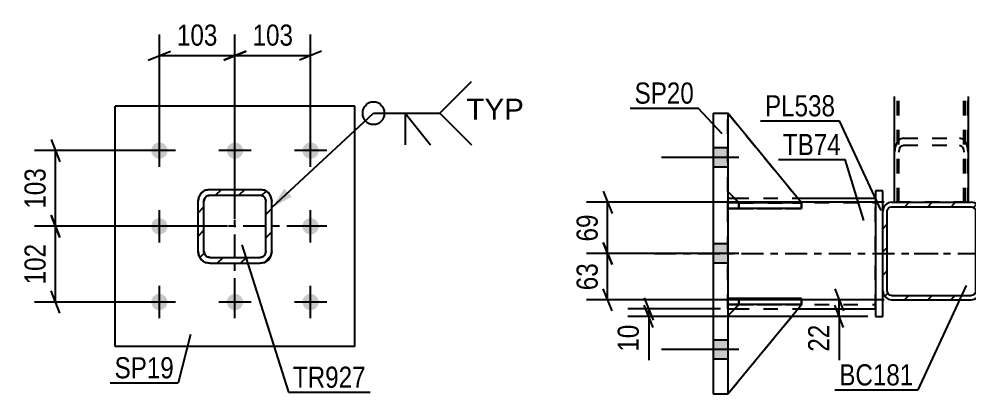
# Model space of a CAD drawing. Header units: millimetres. Extents: x 0 to 841, y 0 to 594.
# Drawn here: x 93.8 to 222.7, y 150 to 200.7 of the extents above; entities that cross this region are included whole.
import ezdxf

# ---------------------------------------------------------------- set-up
doc = ezdxf.new("R2010")
doc.units = ezdxf.units.MM
doc.linetypes.add('DXK_LINE_DOT2', pattern=[3.9198, 1.9599, -1.9599])
doc.linetypes.add('DXK_LINE_DOT3', pattern=[5.9187, 2.979, -0.9799, 0.9799, -0.9799])
doc.styles.add('Arial', font='ARIAL.TTF', dxfattribs={"height": 0.2})
doc.styles.add('Arial Narrow', font='ARIALN.TTF', dxfattribs={"height": 0.2})

# ---------------------------------------------------------------- blocks, each defined once
blk = doc.blocks.new('Part-814553173-1646 - 1580')
at = {"linetype": 'Continuous'}
h = blk.add_hatch(dxfattribs=at)
h.set_pattern_fill('', scale=0.7, style=0, pattern_type=0)
h.set_pattern_definition([(45, (127.0849, 167.7943), (-1.57154, 1.57154), [])])
h.paths.add_polyline_path([(126.47, 167.67), (127.08, 167.79), (127.6, 168.14), (127.95, 168.66), (128.07, 169.27), (128.07, 176.07), (127.95, 176.68), (127.6, 177.2), (127.08, 177.55), (126.47, 177.67), (119.67, 177.67), (119.06, 177.55), (118.54, 177.2), (118.19, 176.68), (118.07, 176.07), (118.07, 169.27), (118.19, 168.66), (118.54, 168.14), (119.06, 167.79), (119.67, 167.67)])
h.paths.add_polyline_path([(119.67, 168.47), (119.37, 168.53), (119.11, 168.71), (118.93, 168.97), (118.87, 169.27), (118.87, 176.07), (118.93, 176.38), (119.11, 176.64), (119.37, 176.81), (119.67, 176.87), (126.47, 176.87), (126.78, 176.81), (127.04, 176.64), (127.21, 176.38), (127.27, 176.07), (127.27, 169.27), (127.21, 168.97), (127.04, 168.71), (126.78, 168.53), (126.47, 168.47)])
at = {"color": 7, "linetype": 'DXK_LINE_DOT3'}
for p, q in [((123.07, 162.67), (123.07, 182.67)), ((133.07, 172.67), (113.07, 172.67))]:
    blk.add_line(p, q, dxfattribs=at)
at = {"color": 7, "linetype": 'DXK_LINE_DOT2'}
for p, q in [((118.07, 176.07), (118.19, 176.68)), ((119.06, 177.55), (119.67, 177.67)), ((119.67, 176.87), (119.37, 176.81)), ((119.67, 177.67), (126.47, 177.67)), ((119.67, 176.87), (126.47, 176.87)), ((126.47, 177.67), (127.08, 177.55)), ((126.78, 176.81), (126.47, 176.87)), ((127.95, 176.68), (128.07, 176.07)), ((118.07, 169.27), (118.07, 176.07)), ((118.93, 176.38), (118.87, 176.07)), ((118.87, 169.27), (118.87, 176.07)), ((127.27, 176.07), (127.21, 176.38)), ((127.27, 169.27), (127.27, 176.07)), ((128.07, 169.27), (128.07, 176.07)), ((118.19, 168.66), (118.07, 169.27)), ((118.87, 169.27), (118.93, 168.97)), ((127.21, 168.97), (127.27, 169.27)), ((128.07, 169.27), (127.95, 168.66)), ((119.67, 167.67), (119.06, 167.79)), ((119.37, 168.53), (119.67, 168.47)), ((119.67, 168.47), (126.47, 168.47)), ((119.67, 167.67), (126.47, 167.67)), ((126.47, 168.47), (126.78, 168.53)), ((127.08, 167.79), (126.47, 167.67))]:
    blk.add_line(p, q, dxfattribs=at)
at = {"color": 2, "linetype": 'Continuous'}
for p, q in [((118.19, 176.68), (118.07, 176.07)), ((119.67, 177.67), (119.06, 177.55)), ((119.37, 176.81), (119.67, 176.87)), ((119.67, 177.67), (126.47, 177.67)), ((119.67, 176.87), (126.47, 176.87)), ((127.08, 177.55), (126.47, 177.67)), ((126.47, 176.87), (126.78, 176.81)), ((128.07, 176.07), (127.95, 176.68)), ((118.07, 169.27), (118.07, 176.07)), ((118.87, 176.07), (118.93, 176.38)), ((118.87, 169.27), (118.87, 176.07)), ((127.21, 176.38), (127.27, 176.07)), ((127.27, 169.27), (127.27, 176.07)), ((128.07, 169.27), (128.07, 176.07)), ((118.07, 169.27), (118.19, 168.66)), ((118.93, 168.97), (118.87, 169.27)), ((127.27, 169.27), (127.21, 168.97)), ((127.95, 168.66), (128.07, 169.27)), ((119.06, 167.79), (119.67, 167.67)), ((119.67, 168.47), (119.37, 168.53)), ((119.67, 168.47), (126.47, 168.47)), ((119.67, 167.67), (126.47, 167.67)), ((126.78, 168.53), (126.47, 168.47)), ((126.47, 167.67), (127.08, 167.79))]:
    blk.add_line(p, q, dxfattribs=at)
at = {"color": 7, "linetype": 'DXK_LINE_DOT2'}
for centre, radius, start, end in [((119.67, 176.07), 1.6, 112.5, 157.5), ((119.67, 176.07), 0.8, 112.5, 157.5), ((126.47, 176.07), 0.8, 22.5, 67.5), ((126.47, 176.07), 1.6, 22.5, 67.5), ((119.67, 169.27), 0.8, 202.5, 247.5), ((126.47, 169.27), 0.8, 292.5, 337.5), ((119.67, 169.27), 1.6, 202.5, 247.5), ((126.47, 169.27), 1.6, 292.5, 337.5)]:
    blk.add_arc(centre, radius, start, end, dxfattribs=at)
at = {"color": 2, "linetype": 'Continuous'}
for centre, radius, start, end in [((119.67, 176.07), 1.6, 112.5, 157.5), ((119.67, 176.07), 0.8, 112.5, 157.5), ((126.47, 176.07), 0.8, 22.5, 67.5), ((126.47, 176.07), 1.6, 22.5, 67.5), ((119.67, 169.27), 0.8, 202.5, 247.5), ((126.47, 169.27), 0.8, 292.5, 337.5), ((119.67, 169.27), 1.6, 202.5, 247.5), ((126.47, 169.27), 1.6, 292.5, 337.5)]:
    blk.add_arc(centre, radius, start, end, dxfattribs=at)
blk = doc.blocks.new('Bolt-814553173-1649 - 1580')
at = {"linetype": 'Continuous'}
for points in [[(112.82, 181.82, -1), (112.82, 184.02, -1)], [(123.07, 181.82, -1), (123.07, 184.02, -1)], [(133.32, 181.82, -1), (133.32, 184.02, -1)], [(112.82, 171.57, -1), (112.82, 173.77, -1)], [(133.32, 171.57, -1), (133.32, 173.77, -1)], [(112.82, 161.32, -1), (112.82, 163.52, -1)], [(123.07, 161.32, -1), (123.07, 163.52, -1)], [(133.32, 161.32, -1), (133.32, 163.52, -1)]]:
    blk.add_hatch(color=1, dxfattribs=at).paths.add_polyline_path(points)
at = {"color": 1, "linetype": 'Continuous'}
for p, q in [((112.82, 180.72), (112.82, 185.12)), ((123.07, 180.72), (123.07, 185.12)), ((133.32, 180.72), (133.32, 185.12)), ((115.02, 182.92), (110.62, 182.92)), ((125.27, 182.92), (120.87, 182.92)), ((135.52, 182.92), (131.12, 182.92)), ((112.82, 170.47), (112.82, 174.87)), ((133.32, 170.47), (133.32, 174.87)), ((115.02, 172.67), (110.62, 172.67)), ((135.52, 172.67), (131.12, 172.67)), ((112.82, 160.22), (112.82, 164.62)), ((123.07, 160.22), (123.07, 164.62)), ((133.32, 160.22), (133.32, 164.62)), ((115.02, 162.42), (110.62, 162.42)), ((125.27, 162.42), (120.87, 162.42)), ((135.52, 162.42), (131.12, 162.42))]:
    blk.add_line(p, q, dxfattribs=at)
blk = doc.blocks.new('Part-814553173-1731 - 1580')
at = {"color": 2, "linetype": 'Continuous'}
for p, q in [((139.32, 188.92), (106.82, 188.92)), ((106.82, 156.42), (106.82, 188.92)), ((139.32, 156.42), (139.32, 188.92)), ((139.32, 156.42), (106.82, 156.42))]:
    blk.add_line(p, q, dxfattribs=at)
blk = doc.blocks.new('Part-814553173-1259 - 1250')
at = {"color": 7, "linetype": 'DXK_LINE_DOT2'}
for p, q in [((189.88, 175.88), (191.38, 175.88)), ((199.65, 175.88), (189.88, 175.88)), ((189.88, 175.88), (189.88, 175.88)), ((189.88, 175.88), (189.88, 175.08)), ((189.88, 175.88), (189.88, 175.08)), ((191.38, 175.88), (199.88, 175.88)), ((191.38, 175.88), (191.38, 175.08)), ((199.88, 175.88), (199.88, 175.08)), ((191.38, 175.08), (189.88, 175.08)), ((189.88, 175.08), (199.88, 175.08)), ((189.88, 175.08), (189.88, 175.08)), ((199.88, 175.08), (191.38, 175.08))]:
    blk.add_line(p, q, dxfattribs=at)
blk = doc.blocks.new('Part-814553173-1254 - 1250')
at = {"color": 7, "linetype": 'DXK_LINE_DOT2'}
for p, q in [((191.38, 162.07), (189.88, 160.57)), ((189.88, 149.98), (199.88, 162.07)), ((189.88, 160.57), (191.38, 162.07)), ((189.88, 149.98), (199.88, 162.07)), ((199.88, 162.07), (191.38, 162.07)), ((191.38, 162.07), (191.38, 162.07)), ((191.38, 162.07), (199.88, 162.07)), ((199.88, 162.07), (199.88, 162.07)), ((189.88, 160.57), (189.88, 149.98))]:
    blk.add_line(p, q, dxfattribs=at)
blk = doc.blocks.new('Part-814553173-1255 - 1250')
at = {"color": 2, "linetype": 'Continuous'}
for p, q in [((191.38, 162.07), (189.88, 160.57)), ((189.88, 149.98), (199.88, 162.07)), ((199.88, 162.07), (191.38, 162.07)), ((191.38, 162.07), (191.38, 162.07)), ((199.88, 162.07), (199.88, 162.07))]:
    blk.add_line(p, q, dxfattribs=at)
at = {"color": 7, "linetype": 'DXK_LINE_DOT2'}
for p, q in [((189.88, 160.57), (191.38, 162.07)), ((189.88, 149.98), (199.88, 162.07)), ((191.38, 162.07), (199.88, 162.07)), ((189.88, 160.57), (189.88, 149.98))]:
    blk.add_line(p, q, dxfattribs=at)
blk = doc.blocks.new('Part-814553173-1256 - 1250')
at = {"color": 7, "linetype": 'DXK_LINE_DOT2'}
for p, q in [((189.88, 177.37), (189.88, 187.98)), ((189.88, 187.98), (199.88, 175.87)), ((189.88, 187.98), (199.88, 175.87)), ((191.38, 175.87), (189.88, 177.37)), ((191.38, 175.87), (189.88, 177.37)), ((199.88, 175.87), (191.38, 175.87)), ((191.38, 175.87), (191.38, 175.87)), ((191.38, 175.87), (199.88, 175.87)), ((199.88, 175.87), (199.88, 175.87))]:
    blk.add_line(p, q, dxfattribs=at)
blk = doc.blocks.new('Part-814553173-1257 - 1250')
at = {"color": 2, "linetype": 'Continuous'}
for p, q in [((189.88, 187.98), (189.88, 187.98)), ((189.88, 187.98), (189.88, 187.98)), ((199.88, 175.87), (189.88, 187.98)), ((191.37, 175.88), (189.88, 177.37)), ((198.64, 175.87), (199.88, 175.87)), ((199.88, 175.87), (199.88, 175.87))]:
    blk.add_line(p, q, dxfattribs=at)
at = {"color": 7, "linetype": 'DXK_LINE_DOT2'}
for p, q in [((189.88, 177.37), (189.88, 187.98)), ((189.88, 187.98), (199.88, 175.87)), ((191.38, 175.87), (189.88, 177.37)), ((191.38, 175.87), (191.37, 175.88)), ((199.88, 175.87), (191.38, 175.87)), ((191.38, 175.87), (191.38, 175.87)), ((191.38, 175.87), (198.64, 175.87))]:
    blk.add_line(p, q, dxfattribs=at)
blk = doc.blocks.new('Part-814553173-1258 - 1250')
at = {"color": 7, "linetype": 'DXK_LINE_DOT2'}
for p, q in [((189.88, 162.88), (191.38, 162.88)), ((199.88, 162.88), (189.88, 162.88)), ((189.88, 162.88), (189.88, 162.88)), ((189.88, 162.88), (189.88, 162.08)), ((189.88, 162.88), (189.88, 162.08)), ((191.38, 162.88), (199.88, 162.88)), ((191.38, 162.88), (191.38, 162.08)), ((199.88, 162.88), (199.88, 162.08)), ((191.38, 162.08), (189.88, 162.08)), ((189.88, 162.08), (199.88, 162.08)), ((189.88, 162.08), (189.88, 162.08)), ((199.88, 162.08), (191.38, 162.08))]:
    blk.add_line(p, q, dxfattribs=at)
blk = doc.blocks.new('Part-814553173-1260 - 1250')
at = {"color": 2, "linetype": 'Continuous'}
for p, q in [((189.88, 162.08), (189.88, 162.88)), ((199.88, 162.88), (189.88, 162.88)), ((199.88, 162.08), (199.88, 162.88)), ((199.88, 162.08), (189.88, 162.08)), ((189.88, 162.08), (189.88, 162.08))]:
    blk.add_line(p, q, dxfattribs=at)
at = {"color": 7, "linetype": 'DXK_LINE_DOT2'}
for p, q in [((191.38, 162.88), (189.88, 162.88)), ((191.38, 162.08), (191.38, 162.88)), ((199.88, 162.88), (191.38, 162.88)), ((189.88, 162.08), (191.38, 162.08)), ((191.38, 162.08), (199.88, 162.08))]:
    blk.add_line(p, q, dxfattribs=at)
blk = doc.blocks.new('Part-814553173-1261 - 1250')
at = {"color": 2, "linetype": 'Continuous'}
for p, q in [((189.88, 175.08), (189.88, 175.88)), ((189.88, 175.88), (198.64, 175.88)), ((199.88, 175.08), (199.88, 175.88)), ((199.88, 175.88), (199.88, 175.88)), ((199.88, 175.08), (189.88, 175.08)), ((189.88, 175.08), (189.88, 175.08))]:
    blk.add_line(p, q, dxfattribs=at)
at = {"color": 7, "linetype": 'DXK_LINE_DOT2'}
for p, q in [((191.38, 175.88), (189.88, 175.88)), ((191.38, 175.08), (191.38, 175.88)), ((191.38, 175.88), (199.88, 175.88)), ((189.88, 175.08), (191.38, 175.08)), ((191.38, 175.08), (199.88, 175.08))]:
    blk.add_line(p, q, dxfattribs=at)
blk = doc.blocks.new('Part-814553173-1462 - 1250')
at = {"linetype": 'Continuous'}
h = blk.add_hatch(dxfattribs=at)
h.set_pattern_fill('', scale=0.7, style=0, pattern_type=0)
h.set_pattern_definition([(45, (223.344, 162.8086), (-1.57154, 1.57154), [])])
h.paths.add_polyline_path([(222.88, 162.72), (223.34, 162.81), (223.73, 163.07), (223.99, 163.46), (224.08, 163.92), (224.08, 174.72), (223.99, 175.18), (223.73, 175.57), (223.34, 175.83), (222.88, 175.92), (212.08, 175.92), (211.63, 175.83), (211.24, 175.57), (210.98, 175.18), (210.88, 174.72), (210.88, 163.92), (210.98, 163.46), (211.24, 163.07), (211.63, 162.81), (212.08, 162.72)])
h.paths.add_polyline_path([(212.08, 163.32), (211.86, 163.36), (211.66, 163.49), (211.53, 163.69), (211.48, 163.92), (211.48, 174.72), (211.53, 174.95), (211.66, 175.14), (211.86, 175.27), (212.08, 175.32), (222.88, 175.32), (223.11, 175.27), (223.31, 175.14), (223.44, 174.95), (223.48, 174.72), (223.48, 163.92), (223.44, 163.69), (223.31, 163.49), (223.11, 163.36), (222.88, 163.32)])
at = {"color": 2, "linetype": 'Continuous'}
for p, q in [((212.08, 175.92), (211.63, 175.83)), ((211.86, 175.27), (212.08, 175.32)), ((212.08, 175.92), (212.08, 175.92)), ((212.08, 175.92), (222.88, 175.92)), ((212.08, 175.32), (212.08, 175.32)), ((212.08, 175.32), (222.88, 175.32)), ((222.88, 175.92), (222.88, 175.92)), ((223.34, 175.83), (222.88, 175.92)), ((222.88, 175.32), (222.88, 175.32)), ((222.88, 175.32), (223.11, 175.27)), ((210.98, 175.18), (210.88, 174.72)), ((210.88, 174.72), (210.88, 174.72)), ((210.88, 163.92), (210.88, 174.72)), ((211.48, 174.72), (211.53, 174.95)), ((211.48, 174.72), (211.48, 174.72)), ((211.48, 163.92), (211.48, 174.72)), ((211.53, 174.95), (211.66, 175.14)), ((211.66, 175.14), (211.86, 175.27)), ((223.11, 175.27), (223.31, 175.14)), ((223.31, 175.14), (223.44, 174.95)), ((223.44, 174.95), (223.48, 174.72)), ((223.48, 174.72), (223.48, 174.72)), ((223.48, 163.92), (223.48, 174.72)), ((224.08, 174.72), (223.99, 175.18)), ((224.08, 174.72), (224.08, 174.72)), ((224.08, 163.92), (224.08, 174.72)), ((210.88, 163.92), (210.88, 163.92)), ((210.88, 163.92), (210.98, 163.46)), ((211.48, 163.92), (211.48, 163.92)), ((211.53, 163.69), (211.48, 163.92)), ((223.48, 163.92), (223.44, 163.69)), ((223.48, 163.92), (223.48, 163.92)), ((223.99, 163.46), (224.08, 163.92)), ((224.08, 163.92), (224.08, 163.92)), ((211.66, 163.49), (211.53, 163.69)), ((211.63, 162.81), (212.08, 162.72)), ((211.86, 163.36), (211.66, 163.49)), ((212.08, 163.32), (211.86, 163.36)), ((212.08, 163.32), (212.08, 163.32)), ((212.08, 163.32), (222.88, 163.32)), ((212.08, 162.72), (212.08, 162.72)), ((212.08, 162.72), (222.88, 162.72)), ((223.11, 163.36), (222.88, 163.32)), ((222.88, 163.32), (222.88, 163.32)), ((222.88, 162.72), (223.34, 162.81)), ((222.88, 162.72), (222.88, 162.72)), ((223.31, 163.49), (223.11, 163.36)), ((223.44, 163.69), (223.31, 163.49))]:
    blk.add_line(p, q, dxfattribs=at)
at = {"color": 7, "linetype": 'DXK_LINE_DOT3'}
blk.add_line((217.48, 169.32), (217.48, 169.32), dxfattribs=at)
at = {"color": 2, "linetype": 'Continuous'}
for centre, start, end in [((212.08, 174.72), 112.5, 157.5), ((222.88, 174.72), 22.5, 67.5), ((212.08, 163.92), 202.5, 247.5), ((222.88, 163.92), 292.5, 337.5)]:
    blk.add_arc(centre, 1.2, start, end, dxfattribs=at)
blk = doc.blocks.new('Part-814553173-1282 - 1250')
at = {"color": 2, "linetype": 'Continuous'}
for p, q in [((187.88, 187.98), (189.88, 187.98)), ((187.88, 187.98), (187.88, 149.98)), ((189.88, 187.98), (189.88, 149.98)), ((187.88, 149.98), (189.88, 149.98))]:
    blk.add_line(p, q, dxfattribs=at)
blk = doc.blocks.new('Bolt-814553173-1370 - 1250')
at = {"linetype": 'Continuous'}
for points in [[(189.88, 180.68), (189.88, 183.28), (187.88, 183.28), (187.88, 180.68)], [(189.88, 180.68), (189.88, 183.28), (187.88, 183.28), (187.88, 180.68)], [(189.88, 180.68), (189.88, 183.28), (187.88, 183.28), (187.88, 180.68)], [(189.88, 167.68), (189.88, 170.28), (187.88, 170.28), (187.88, 167.68)], [(189.88, 167.68), (189.88, 170.28), (187.88, 170.28), (187.88, 167.68)], [(189.88, 154.68), (189.88, 157.28), (187.88, 157.28), (187.88, 154.68)], [(189.88, 154.68), (189.88, 157.28), (187.88, 157.28), (187.88, 154.68)], [(189.88, 154.68), (189.88, 157.28), (187.88, 157.28), (187.88, 154.68)]]:
    blk.add_hatch(color=1, dxfattribs=at).paths.add_polyline_path(points)
at = {"color": 1, "linetype": 'Continuous'}
for p, q in [((189.88, 183.28), (187.88, 183.28)), ((189.88, 183.28), (187.88, 183.28)), ((189.88, 183.28), (187.88, 183.28)), ((191.38, 181.98), (180.88, 181.98)), ((191.38, 181.98), (180.88, 181.98)), ((191.38, 181.98), (180.88, 181.98)), ((189.88, 180.68), (187.88, 180.68)), ((189.88, 180.68), (187.88, 180.68)), ((189.88, 180.68), (187.88, 180.68)), ((189.88, 170.28), (187.88, 170.28)), ((189.88, 170.28), (187.88, 170.28)), ((191.38, 168.98), (180.88, 168.98)), ((191.38, 168.98), (180.88, 168.98)), ((189.88, 167.68), (187.88, 167.68)), ((189.88, 167.68), (187.88, 167.68)), ((189.88, 157.28), (187.88, 157.28)), ((189.88, 157.28), (187.88, 157.28)), ((189.88, 157.28), (187.88, 157.28)), ((191.38, 155.98), (180.88, 155.98)), ((191.38, 155.98), (180.88, 155.98)), ((191.38, 155.98), (180.88, 155.98)), ((189.88, 154.68), (187.88, 154.68)), ((189.88, 154.68), (187.88, 154.68)), ((189.88, 154.68), (187.88, 154.68))]:
    blk.add_line(p, q, dxfattribs=at)
blk = doc.blocks.new('Part-814553173-1418 - 1250')
at = {"color": 2, "linetype": 'Continuous'}
for p, q in [((189.88, 176.48), (190.78, 176.48)), ((199.38, 176.48), (209.88, 176.48)), ((189.88, 161.48), (190.79, 161.48)), ((199.39, 161.48), (209.88, 161.48))]:
    blk.add_line(p, q, dxfattribs=at)
at = {"color": 7, "linetype": 'DXK_LINE_DOT2'}
for p, q in [((189.88, 161.48), (189.88, 176.48)), ((189.88, 175.88), (209.88, 175.88)), ((190.78, 176.48), (199.38, 176.48)), ((209.88, 161.48), (209.88, 176.48)), ((189.88, 162.08), (209.88, 162.08)), ((190.79, 161.48), (199.39, 161.48))]:
    blk.add_line(p, q, dxfattribs=at)
at = {"color": 7, "linetype": 'DXK_LINE_DOT3'}
blk.add_line((179.88, 168.98), (219.88, 168.98), dxfattribs=at)
blk = doc.blocks.new('Part-814553173-1433 - 1250')
at = {"color": 2, "linetype": 'Continuous'}
for p, q in [((210.88, 177.48), (209.88, 177.48)), ((209.88, 177.48), (209.88, 160.48)), ((210.88, 174.72), (210.88, 177.48)), ((210.88, 160.48), (210.88, 163.92)), ((209.88, 160.48), (210.88, 160.48))]:
    blk.add_line(p, q, dxfattribs=at)
at = {"color": 7, "linetype": 'DXK_LINE_DOT2'}
blk.add_line((210.88, 163.92), (210.88, 174.72), dxfattribs=at)
blk = doc.blocks.new('Part-814553173-1443 - 1250')
at = {"color": 2, "linetype": 'Continuous'}
for p, q in [((233.64, 176.48), (225.14, 176.48)), ((243.14, 176.48), (242.24, 176.48)), ((233.63, 161.48), (225.14, 161.48)), ((243.14, 161.48), (242.23, 161.48))]:
    blk.add_line(p, q, dxfattribs=at)
at = {"color": 7, "linetype": 'DXK_LINE_DOT2'}
for p, q in [((225.14, 161.48), (225.14, 176.48)), ((243.14, 175.88), (225.14, 175.88)), ((242.24, 176.48), (233.64, 176.48)), ((243.14, 176.48), (243.14, 161.48)), ((225.14, 162.08), (243.14, 162.08)), ((242.23, 161.48), (233.63, 161.48))]:
    blk.add_line(p, q, dxfattribs=at)
at = {"color": 7, "linetype": 'DXK_LINE_DOT3'}
blk.add_line((215.14, 168.98), (253.14, 168.98), dxfattribs=at)
blk = doc.blocks.new('Part-814553173-1475 - 1250')
at = {"color": 2, "linetype": 'Continuous'}
for p, q in [((212.48, 175.92), (212.48, 190.26)), ((222.48, 190.26), (222.48, 175.92))]:
    blk.add_line(p, q, dxfattribs=at)
at = {"color": 7, "linetype": 'DXK_LINE_DOT2'}
for p, q in [((212.88, 175.92), (212.88, 190.26)), ((222.08, 175.92), (222.08, 190.26)), ((222.48, 175.92), (212.48, 175.92))]:
    blk.add_line(p, q, dxfattribs=at)
blk = doc.blocks.new('Part-814553173-1476 - 1250')
at = {"color": 7, "linetype": 'DXK_LINE_DOT2'}
for p, q in [((212.48, 175.92), (212.48, 190.26)), ((213.08, 175.92), (213.08, 190.26)), ((221.88, 175.92), (221.88, 190.26)), ((222.48, 175.92), (222.48, 190.26)), ((213.23, 184.45), (212.84, 184.05)), ((213.68, 184.59), (213.23, 184.45)), ((213.68, 184.59), (221.28, 184.59)), ((221.74, 184.45), (221.28, 184.59)), ((222.13, 184.05), (221.74, 184.45)), ((212.58, 183.44), (212.48, 182.73)), ((212.84, 184.05), (212.58, 183.44)), ((213.08, 182.73), (213.13, 183.09)), ((213.13, 183.09), (213.26, 183.39)), ((213.26, 183.39), (213.46, 183.59)), ((213.46, 183.59), (213.68, 183.66)), ((213.68, 183.66), (221.28, 183.66)), ((221.28, 183.66), (221.51, 183.59)), ((221.51, 183.59), (221.71, 183.39)), ((221.71, 183.39), (221.84, 183.09)), ((221.84, 183.09), (221.88, 182.73)), ((222.39, 183.44), (222.13, 184.05)), ((222.48, 182.73), (222.39, 183.44)), ((212.48, 175.92), (222.48, 175.92))]:
    blk.add_line(p, q, dxfattribs=at)
blk = doc.blocks.new('StraightDimension-814553173-1773 - 1580')
at = {"color": 7, "linetype": 'Continuous'}
for p, q in [((112.82, 183.92), (112.82, 198.63)), ((123.07, 173.67), (123.07, 198.63)), ((111.32, 195.18), (114.32, 196.38)), ((124.57, 196.38), (121.57, 195.18)), ((112.82, 195.78), (123.07, 195.78))]:
    blk.add_line(p, q, dxfattribs=at)
at = {"color": 0}
blk.add_wipeout([(121.29, 196.53), (121.29, 200.73), (114.61, 200.73), (114.61, 196.53)], dxfattribs=at)
at = {"color": 3, "style": 'Arial Narrow'}
blk.add_text('103', height=2.863, dxfattribs=at).set_placement((115.21, 197.13))
blk = doc.blocks.new('StraightDimension-814553173-1793 - 1580')
at = {"color": 7, "linetype": 'Continuous'}
for p, q in [((123.07, 173.67), (123.07, 198.63)), ((133.32, 183.92), (133.32, 198.63)), ((121.57, 195.18), (124.57, 196.38)), ((134.82, 196.38), (131.82, 195.18)), ((123.07, 195.78), (133.32, 195.78))]:
    blk.add_line(p, q, dxfattribs=at)
at = {"color": 0}
blk.add_wipeout([(131.54, 196.53), (131.54, 200.73), (124.86, 200.73), (124.86, 196.53)], dxfattribs=at)
at = {"color": 3, "style": 'Arial Narrow'}
blk.add_text('103', height=2.863, dxfattribs=at).set_placement((125.46, 197.13))
blk = doc.blocks.new('StraightDimension-814553173-1811 - 1580')
at = {"color": 7, "linetype": 'Continuous'}
for p, q in [((98.15, 184.42), (99.35, 181.42)), ((111.82, 182.92), (95.9, 182.92)), ((98.75, 172.67), (98.75, 182.92)), ((99.35, 171.17), (98.15, 174.17)), ((122.07, 172.67), (95.9, 172.67))]:
    blk.add_line(p, q, dxfattribs=at)
at = {"color": 0}
blk.add_wipeout([(98, 181.14), (93.8, 181.14), (93.8, 174.46), (98, 174.46)], dxfattribs=at)
at = {"color": 3, "style": 'Arial Narrow'}
blk.add_text('103', height=2.863, rotation=90.0002, dxfattribs=at).set_placement((97.4, 175.06))
blk = doc.blocks.new('StraightDimension-814553173-1828 - 1580')
at = {"color": 7, "linetype": 'Continuous'}
for p, q in [((98.15, 174.17), (99.35, 171.17)), ((122.07, 172.67), (95.9, 172.67)), ((98.75, 162.42), (98.75, 172.67)), ((99.35, 160.92), (98.15, 163.92)), ((111.82, 162.42), (95.9, 162.42))]:
    blk.add_line(p, q, dxfattribs=at)
at = {"color": 0}
blk.add_wipeout([(98, 170.89), (93.8, 170.89), (93.8, 164.21), (98, 164.21)], dxfattribs=at)
at = {"color": 3, "style": 'Arial Narrow'}
blk.add_text('102', height=2.863, rotation=90.0002, dxfattribs=at).set_placement((97.4, 164.81))
blk = doc.blocks.new('StraightDimension-814553173-1568 - 1250')
at = {"color": 7, "linetype": 'Continuous'}
for p, q in [((178.56, 162.98), (179.76, 159.98)), ((188.88, 161.48), (176.31, 161.48)), ((179.76, 158.98), (178.56, 161.98)), ((179.16, 160.48), (179.16, 161.48)), ((208.88, 160.48), (176.31, 160.48)), ((179.16, 160.48), (179.16, 154.57)), ((179.16, 160.48), (179.16, 154.57))]:
    blk.add_line(p, q, dxfattribs=at)
at = {"color": 0}
blk.add_wipeout([(178.41, 159.95), (174.21, 159.95), (174.21, 155.1), (178.41, 155.1)], dxfattribs=at)
at = {"color": 3, "style": 'Arial Narrow'}
blk.add_text('10', height=2.863, rotation=90.0002, dxfattribs=at).set_placement((177.81, 155.7))
blk = doc.blocks.new('StraightDimension-814553173-1486 - 1250')
at = {"color": 7, "linetype": 'Continuous'}
for p, q in [((172.99, 177.42), (174.19, 174.42)), ((211.08, 175.92), (170.74, 175.92)), ((173.59, 168.98), (173.59, 175.92)), ((174.19, 167.48), (172.99, 170.48)), ((181.92, 168.98), (170.74, 168.98))]:
    blk.add_line(p, q, dxfattribs=at)
at = {"color": 0}
blk.add_wipeout([(172.84, 174.87), (168.64, 174.87), (168.64, 170.02), (172.84, 170.02)], dxfattribs=at)
at = {"color": 3, "style": 'Arial Narrow'}
blk.add_text('69', height=2.863, rotation=90.0002, dxfattribs=at).set_placement((172.24, 170.62))
blk = doc.blocks.new('StraightDimension-814553173-1501 - 1250')
at = {"color": 7, "linetype": 'Continuous'}
for p, q in [((172.99, 170.48), (174.19, 167.48)), ((181.92, 168.98), (170.74, 168.98)), ((173.59, 162.72), (173.59, 168.98)), ((174.19, 161.22), (172.99, 164.22)), ((211.08, 162.72), (170.74, 162.72))]:
    blk.add_line(p, q, dxfattribs=at)
at = {"color": 0}
blk.add_wipeout([(172.84, 168.27), (168.64, 168.27), (168.64, 163.42), (172.84, 163.42)], dxfattribs=at)
at = {"color": 3, "style": 'Arial Narrow'}
blk.add_text('63', height=2.863, rotation=90.0002, dxfattribs=at).set_placement((172.24, 164.02))
blk = doc.blocks.new('StraightDimension-814553173-1534 - 1250')
at = {"color": 7, "linetype": 'Continuous'}
for p, q in [((204.38, 164.22), (205.58, 161.22)), ((211.08, 162.72), (202.13, 162.72)), ((204.98, 160.48), (204.98, 162.72)), ((205.58, 158.98), (204.38, 161.98)), ((208.88, 160.48), (202.13, 160.48)), ((204.98, 160.48), (204.98, 154.57)), ((204.98, 160.48), (204.98, 154.57))]:
    blk.add_line(p, q, dxfattribs=at)
at = {"color": 0}
blk.add_wipeout([(204.23, 159.95), (200.03, 159.95), (200.03, 155.1), (204.23, 155.1)], dxfattribs=at)
at = {"color": 3, "style": 'Arial Narrow'}
blk.add_text('22', height=2.863, rotation=90.0002, dxfattribs=at).set_placement((203.63, 155.7))
blk = doc.blocks.new('Mark-814553173-1642 - 1580')
at = {"color": 0}
blk.add_wipeout([(140.8, 150.81), (140.8, 153.81), (130.93, 153.81), (130.93, 150.81)], dxfattribs=at)
blk.add_wipeout([(140.8, 150.81), (140.8, 153.81), (130.93, 153.81), (130.93, 150.81)], dxfattribs=at)
at = {"color": 30, "linetype": 'Continuous'}
for p, q in [((123.99, 170.18), (130.33, 150.21)), ((130.33, 150.21), (141.4, 150.21))]:
    blk.add_line(p, q, dxfattribs=at)
at = {"color": 3, "style": 'Arial Narrow'}
blk.add_text('TR927', height=2.863, dxfattribs=at).set_placement((130.93, 150.81))
blk = doc.blocks.new('WeldMark-814553173-1845 - 1580')
at = {"linetype": 'Continuous'}
blk.add_hatch(color=30, dxfattribs=at).paths.add_polyline_path([(130.78, 176.69), (128.07, 175.2), (129.76, 177.79)])
at = {"color": 30, "linetype": 'Continuous'}
for p, q in [((128.07, 175.2), (141.85, 187.99)), ((141.85, 187.99), (150.85, 187.99))]:
    blk.add_line(p, q, dxfattribs=at)
at = {"color": 3, "linetype": 'Continuous'}
for q in [(149.57, 183.7), (146.14, 183.7)]:
    blk.add_line((146.14, 187.99), q, dxfattribs=at)
for start, end in [(90, 270), (270, 90)]:
    blk.add_arc((141.85, 187.99), 1.5, start, end, dxfattribs=at)
at = {"color": 0, "linetype": 'Continuous'}
blk.add_wipeout([(162.23, 187.09), (162.23, 190.09), (154.45, 190.09), (154.45, 187.09)], dxfattribs=at)
blk.add_wipeout([(162.23, 187.09), (162.23, 190.09), (154.45, 190.09), (154.45, 187.09)], dxfattribs=at)
at = {"color": 3, "linetype": 'Continuous'}
for q in [(155.14, 192.27), (155.14, 183.7)]:
    blk.add_line((150.85, 187.99), q, dxfattribs=at)
at = {"color": 3, "linetype": 'Continuous', "style": 'Arial'}
blk.add_text('TYP', height=2.865, dxfattribs=at).set_placement((154.45, 187.09))
blk = doc.blocks.new('Mark-814553173-1727 - 1580')
at = {"color": 0}
blk.add_wipeout([(114.79, 152.09), (114.79, 155.09), (106.75, 155.09), (106.75, 152.09)], dxfattribs=at)
blk.add_wipeout([(114.79, 152.09), (114.79, 155.09), (106.75, 155.09), (106.75, 152.09)], dxfattribs=at)
at = {"color": 30, "linetype": 'Continuous'}
for p in [(117.02, 158.02), (106.15, 151.49)]:
    blk.add_line(p, (115.39, 151.49), dxfattribs=at)
at = {"color": 3, "style": 'Arial Narrow'}
blk.add_text('SP19', height=2.863, dxfattribs=at).set_placement((106.75, 152.09))
blk = doc.blocks.new('Mark-814553173-1278 - 1250')
at = {"color": 0}
blk.add_wipeout([(185.28, 189.28), (185.28, 192.28), (177.24, 192.28), (177.24, 189.28)], dxfattribs=at)
blk.add_wipeout([(185.28, 189.28), (185.28, 192.28), (177.24, 192.28), (177.24, 189.28)], dxfattribs=at)
at = {"color": 30, "linetype": 'Continuous'}
for p in [(176.64, 188.68), (189.12, 185.2)]:
    blk.add_line(p, (185.88, 188.68), dxfattribs=at)
at = {"color": 3, "style": 'Arial Narrow'}
blk.add_text('SP20', height=2.863, dxfattribs=at).set_placement((177.24, 189.28))
blk = doc.blocks.new('Mark-814553173-1414 - 1250')
at = {"color": 0}
blk.add_wipeout([(205.19, 182.31), (205.19, 185.31), (197.34, 185.31), (197.34, 182.31)], dxfattribs=at)
blk.add_wipeout([(205.19, 182.31), (205.19, 185.31), (197.34, 185.31), (197.34, 182.31)], dxfattribs=at)
at = {"color": 30, "linetype": 'Continuous'}
for p in [(196.74, 181.71), (208.33, 173.48)]:
    blk.add_line(p, (205.79, 181.71), dxfattribs=at)
at = {"color": 3, "style": 'Arial Narrow'}
blk.add_text('TB74', height=2.863, dxfattribs=at).set_placement((197.34, 182.31))
blk = doc.blocks.new('Mark-814553173-1429 - 1250')
at = {"color": 0}
blk.add_wipeout([(204.42, 187.56), (204.42, 190.56), (194.92, 190.56), (194.92, 187.56)], dxfattribs=at)
blk.add_wipeout([(204.42, 187.56), (204.42, 190.56), (194.92, 190.56), (194.92, 187.56)], dxfattribs=at)
at = {"color": 30, "linetype": 'Continuous'}
for p in [(194.32, 186.96), (210.66, 174.8)]:
    blk.add_line(p, (205.02, 186.96), dxfattribs=at)
at = {"color": 3, "style": 'Arial Narrow'}
blk.add_text('PL538', height=2.863, dxfattribs=at).set_placement((194.92, 187.56))
blk = doc.blocks.new('Mark-814553173-1458 - 1250')
at = {"color": 0}
blk.add_wipeout([(215.04, 151.13), (215.04, 154.13), (204.99, 154.13), (204.99, 151.13)], dxfattribs=at)
blk.add_wipeout([(215.04, 151.13), (215.04, 154.13), (204.99, 154.13), (204.99, 151.13)], dxfattribs=at)
at = {"color": 30, "linetype": 'Continuous'}
for p in [(222.18, 164.64), (204.39, 150.53)]:
    blk.add_line(p, (215.64, 150.53), dxfattribs=at)
at = {"color": 3, "style": 'Arial Narrow'}
blk.add_text('BC181', height=2.863, dxfattribs=at).set_placement((204.99, 151.13))

msp = doc.modelspace()

# ---------------------------------------------------------------- block references
for name in ['Part-814553173-1475 - 1250', 'Part-814553173-1476 - 1250', 'Part-814553173-1731 - 1580', 'Part-814553173-1282 - 1250', 'Part-814553173-1256 - 1250', 'Part-814553173-1257 - 1250', 'Bolt-814553173-1649 - 1580', 'Bolt-814553173-1370 - 1250', 'Part-814553173-1646 - 1580', 'Part-814553173-1433 - 1250', 'Part-814553173-1418 - 1250', 'Part-814553173-1259 - 1250', 'Part-814553173-1261 - 1250', 'Part-814553173-1462 - 1250', 'Part-814553173-1443 - 1250', 'Part-814553173-1258 - 1250', 'Part-814553173-1260 - 1250', 'Part-814553173-1254 - 1250', 'Part-814553173-1255 - 1250']:
    msp.add_blockref(name, (0, 0))

# ---------------------------------------------------------------- next in the draw order: block references
for name in ['StraightDimension-814553173-1773 - 1580', 'Mark-814553173-1278 - 1250', 'StraightDimension-814553173-1486 - 1250', 'Mark-814553173-1642 - 1580', 'StraightDimension-814553173-1568 - 1250', 'Mark-814553173-1727 - 1580']:
    msp.add_blockref(name, (0, 0))

# ---------------------------------------------------------------- next in the draw order: block references
for name in ['StraightDimension-814553173-1793 - 1580', 'Mark-814553173-1414 - 1250', 'StraightDimension-814553173-1501 - 1250']:
    msp.add_blockref(name, (0, 0))

# ---------------------------------------------------------------- next in the draw order: block references
for name in ['WeldMark-814553173-1845 - 1580', 'Mark-814553173-1429 - 1250', 'StraightDimension-814553173-1811 - 1580', 'StraightDimension-814553173-1534 - 1250']:
    msp.add_blockref(name, (0, 0))

# ---------------------------------------------------------------- next in the draw order: block references
for name in ['StraightDimension-814553173-1828 - 1580', 'Mark-814553173-1458 - 1250']:
    msp.add_blockref(name, (0, 0))

doc.saveas('drawing.dxf')
